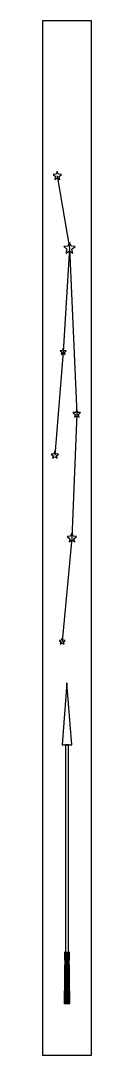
# Model space of a CAD drawing. Header units: inches. Extents: x 0 to 0.45, y 0 to 9.54.
import ezdxf

# ---------------------------------------------------------------- set-up
doc = ezdxf.new("R2010")
doc.units = ezdxf.units.IN
doc.header["$MEASUREMENT"] = 0
for name, color, linetype in [('ARROW', 7, 'Continuous'), ('GUIDE', 7, 'Continuous'), ('STARS', 7, 'Continuous')]:
    doc.layers.add(name, color=color, linetype=linetype)

msp = doc.modelspace()

# ---------------------------------------------------------------- linework, layer by layer
at = {"layer": 'ARROW'}
for points in [[(0.1826, 2.8631), (0.2694, 2.8631), (0.226, 3.4357), (0.1826, 2.8631)], [(0.2124, 0.4772), (0.2396, 0.4772), (0.2396, 2.8631), (0.2124, 2.8631), (0.2124, 0.4772)], [(0.1989, 0.4772), (0.2152, 0.4772), (0.207, 0.9544), (0.1989, 0.4772)], [(0.2179, 0.4772), (0.2341, 0.4772), (0.226, 0.9544), (0.2179, 0.4772)], [(0.2368, 0.4772), (0.2531, 0.4772), (0.245, 0.9544), (0.2368, 0.4772)]]:
    msp.add_lwpolyline(points, dxfattribs=at)
at = {"layer": 'GUIDE'}
for p, q in [((0.1356, 8.1121), (0.2486, 7.4441)), ((0.2486, 7.4441), (0.1898, 6.4897)), ((0.2486, 7.4441), (0.3164, 5.9171)), ((0.1898, 6.4897), (0.113, 5.5353)), ((0.3164, 5.9171), (0.2712, 4.7718)), ((0.2712, 4.7718), (0.1808, 3.8175))]:
    msp.add_line(p, q, dxfattribs=at)
at = {"layer": 'POCKET_OUTLINE'}
msp.add_lwpolyline([(0, 0), (0.452, 0), (0.452, 9.5437), (0, 9.5437)], close=True, dxfattribs=at)
at = {"layer": 'STARS'}
for points in [[(0.1356, 8.1521), (0.125, 8.1267), (0.0976, 8.1245), (0.1185, 8.1066), (0.1121, 8.0798), (0.1356, 8.0941), (0.1591, 8.0798), (0.1527, 8.1066), (0.1736, 8.1245), (0.1462, 8.1267), (0.1356, 8.1521)], [(0.2486, 7.4991), (0.2341, 7.4641), (0.1963, 7.4611), (0.2251, 7.4364), (0.2163, 7.3996), (0.2486, 7.4193), (0.2809, 7.3996), (0.2721, 7.4364), (0.3009, 7.4611), (0.2631, 7.4641), (0.2486, 7.4991)], [(0.1898, 6.5197), (0.1819, 6.5006), (0.1613, 6.499), (0.177, 6.4855), (0.1722, 6.4654), (0.1898, 6.4762), (0.2075, 6.4654), (0.2027, 6.4855), (0.2184, 6.499), (0.1978, 6.5006), (0.1898, 6.5197)], [(0.3164, 5.9551), (0.3063, 5.9309), (0.2803, 5.9288), (0.3001, 5.9118), (0.2941, 5.8863), (0.3164, 5.9), (0.3387, 5.8863), (0.3327, 5.9118), (0.3525, 5.9288), (0.3265, 5.9309), (0.3164, 5.9551)], [(0.113, 5.5703), (0.1037, 5.5481), (0.0797, 5.5461), (0.098, 5.5305), (0.0924, 5.507), (0.113, 5.5196), (0.1336, 5.507), (0.128, 5.5305), (0.1463, 5.5461), (0.1223, 5.5481), (0.113, 5.5703)], [(0.2712, 4.8168), (0.2593, 4.7882), (0.2284, 4.7857), (0.2519, 4.7656), (0.2447, 4.7354), (0.2712, 4.7516), (0.2977, 4.7354), (0.2905, 4.7656), (0.314, 4.7857), (0.2831, 4.7882), (0.2712, 4.8168)], [(0.1808, 3.8475), (0.1729, 3.8284), (0.1523, 3.8267), (0.168, 3.8133), (0.1632, 3.7932), (0.1808, 3.804), (0.1984, 3.7932), (0.1936, 3.8133), (0.2093, 3.8267), (0.1887, 3.8284), (0.1808, 3.8475)]]:
    msp.add_lwpolyline(points, dxfattribs=at)

doc.saveas('drawing.dxf')
